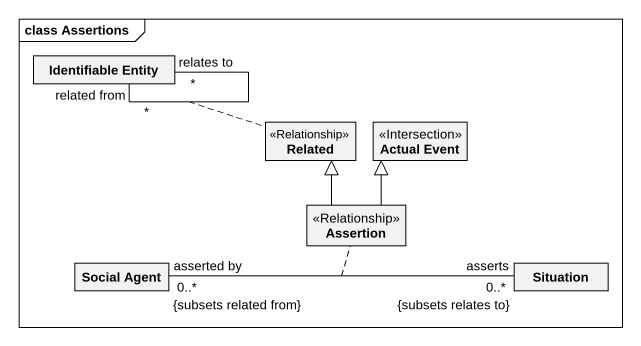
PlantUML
@startuml
mainframe class Assertions
hide circle
hide empty members
class "Identifiable Entity" as Identifiable_Entity
class Related <<Relationship>>
class "Actual Event" as Actual_Event <<Intersection>>
class Assertion <<Relationship>>
class "Social Agent" as Social_Agent
class Situation
Identifiable_Entity "related from\n*" -- "relates to\n*" Identifiable_Entity
(Identifiable_Entity, Identifiable_Entity) .. Related
Assertion -up-|> Related
Assertion -up-|> Actual_Event
Social_Agent "0..*\nasserted by\n{subsets related from}" -right- "0..*\nasserts\n{subsets relates to}" Situation
(Social_Agent, Situation) .. Assertion
@enduml
